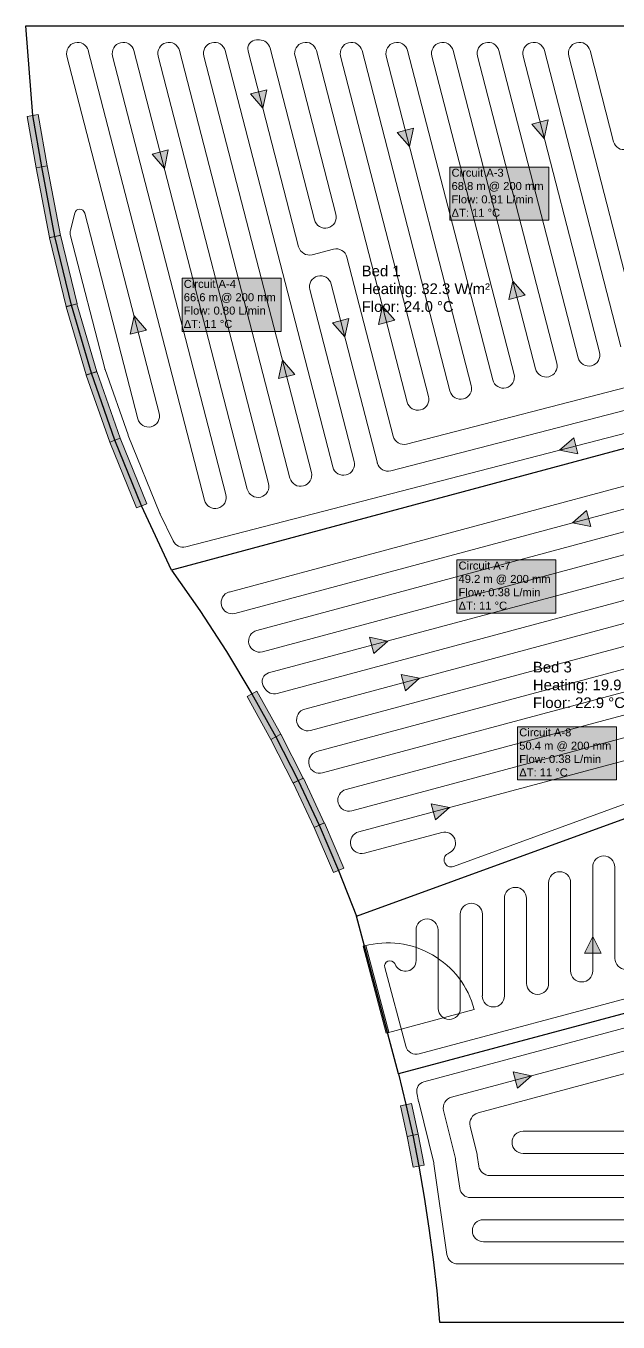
# Model space of a CAD drawing. Header units: inches. Extents: x 829 to 1577, y -3239 to 778.
# Drawn here: x 828.8 to 1040, y 295.3 to 757.1 of the extents above; entities that cross this region are included whole.
import ezdxf

# ---------------------------------------------------------------- set-up
doc = ezdxf.new("R2010")
doc.units = ezdxf.units.IN
doc.header["$MEASUREMENT"] = 0
for name, color, linetype in [('BUILDING_WALLOPENINGS', 7, 'Continuous'), ('BUILDING_WALLS', 7, 'Continuous'), ('GENERAL_TABLES', 7, 'Continuous'), ('RADIANT_CIRCUITS', 7, 'Continuous')]:
    doc.layers.add(name, color=color, linetype=linetype)
doc.styles.add('Arial0', font='', dxfattribs={"height": 4})
doc.styles.get('Arial0').set_extended_font_data('Arial')

msp = doc.modelspace()

# ---------------------------------------------------------------- hatches: boundary and pattern name
at = {"layer": 'BUILDING_WALLOPENINGS', "lineweight": 0, "true_color": 0xffffff, "transparency": 33554560}
h = msp.add_hatch(color=7, dxfattribs=at)
h.dxf.hatch_style = 1
h.paths.add_polyline_path([(836.42, 707.26), (832.48, 706.57), (829.25, 724.87), (833.19, 725.56)], flags=16)
h = msp.add_hatch(color=7, dxfattribs=at)
h.dxf.hatch_style = 1
h.paths.add_polyline_path([(841.11, 682.47), (837.18, 681.73), (832.49, 706.54), (836.42, 707.29)], flags=16)
h = msp.add_hatch(color=7, dxfattribs=at)
h.dxf.hatch_style = 1
h.paths.add_polyline_path([(847.02, 658.03), (843.13, 657.09), (837.2, 681.63), (841.09, 682.57)], flags=16)
h = msp.add_hatch(color=7, dxfattribs=at)
h.dxf.hatch_style = 1
h.paths.add_polyline_path([(854.13, 633.9), (850.3, 632.77), (843.16, 656.99), (846.99, 658.12)], flags=16)
h = msp.add_hatch(color=7, dxfattribs=at)
h.dxf.hatch_style = 1
h.paths.add_polyline_path([(862.44, 610.16), (858.67, 608.84), (850.33, 632.67), (854.1, 633.99)], flags=16)
h = msp.add_hatch(color=7, dxfattribs=at)
h.dxf.hatch_style = 1
h.paths.add_polyline_path([(871.92, 586.86), (868.21, 585.35), (858.7, 608.74), (862.41, 610.25)], flags=16)
h = msp.add_hatch(color=7, dxfattribs=at)
h.dxf.hatch_style = 1
h.paths.add_polyline_path([(907.65, 518.16), (911.14, 520.1), (919.67, 504.78), (916.17, 502.84)], flags=16)
h = msp.add_hatch(color=7, dxfattribs=at)
h.dxf.hatch_style = 1
h.paths.add_polyline_path([(916.14, 502.9), (919.7, 504.72), (927.7, 489.12), (924.14, 487.3)], flags=16)
h = msp.add_hatch(color=7, dxfattribs=at)
h.dxf.hatch_style = 1
h.paths.add_polyline_path([(924.11, 487.36), (927.73, 489.06), (935.19, 473.19), (931.57, 471.49)], flags=16)
h = msp.add_hatch(color=7, dxfattribs=at)
h.dxf.hatch_style = 1
h.paths.add_polyline_path([(931.55, 471.55), (935.22, 473.13), (942.14, 457.02), (938.46, 455.44)], flags=16)
at = {"layer": 'BUILDING_WALLOPENINGS', "lineweight": 0, "true_color": 0xffffff}
h = msp.add_hatch(color=7, dxfattribs=at)
h.dxf.hatch_style = 1
h.paths.add_polyline_path([(958.26, 398.53), (957.29, 398.27), (949.01, 429.18), (949.97, 429.44)], flags=16)
h = msp.add_hatch(color=7, dxfattribs=at)
h.dxf.hatch_style = 1
h.paths.add_polyline_path([(958.26, 398.53), (957.29, 398.27), (949.01, 429.18), (949.97, 429.44)], flags=16)
h = msp.add_hatch(color=7, dxfattribs=at)
h.dxf.hatch_style = 1
h.paths.add_polyline_path([(958.26, 398.53), (957.29, 398.27), (949.01, 429.18), (949.97, 429.44)], flags=16)
at = {"layer": 'BUILDING_WALLOPENINGS', "lineweight": 0, "true_color": 0xffffff, "transparency": 33554560}
h = msp.add_hatch(color=7, dxfattribs=at)
h.dxf.hatch_style = 1
h.paths.add_polyline_path([(962.38, 372.35), (966.28, 373.2), (968.67, 362.25), (964.77, 361.4)], flags=16)
h = msp.add_hatch(color=7, dxfattribs=at)
h.dxf.hatch_style = 1
h.paths.add_polyline_path([(964.76, 361.44), (968.68, 362.21), (970.85, 351.21), (966.92, 350.44)], flags=16)
at = {"layer": 'GENERAL_TABLES', "lineweight": 0, "true_color": 0xeee8aa}
h = msp.add_hatch(color=41, dxfattribs=at)
h.dxf.hatch_style = 1
h.paths.add_polyline_path([(980.01, 687.89), (1015.28, 687.89), (1015.28, 706.79), (980.01, 706.79)], flags=16)
h = msp.add_hatch(color=41, dxfattribs=at)
h.dxf.hatch_style = 1
h.paths.add_polyline_path([(884.52, 648.27), (919.8, 648.27), (919.8, 667.17), (884.52, 667.17)], flags=16)
h = msp.add_hatch(color=41, dxfattribs=at)
h.dxf.hatch_style = 1
h.paths.add_polyline_path([(982.51, 547.91), (1017.78, 547.91), (1017.78, 566.81), (982.51, 566.81)], flags=16)
h = msp.add_hatch(color=41, dxfattribs=at)
h.dxf.hatch_style = 1
h.paths.add_polyline_path([(1004.15, 488.5), (1039.43, 488.5), (1039.43, 507.4), (1004.15, 507.4)], flags=16)
at = {"layer": 'RADIANT_CIRCUITS', "lineweight": 0, "true_color": 0x008000}
h = msp.add_hatch(color=96, dxfattribs=at)
h.dxf.hatch_style = 1
h.paths.add_polyline_path([(908.87, 732.86), (914.68, 734.37), (913.28, 727.81)], flags=16)
h = msp.add_hatch(color=96, dxfattribs=at)
h.dxf.hatch_style = 1
h.paths.add_polyline_path([(961.22, 719.13), (967.03, 720.63), (965.63, 714.07)], flags=16)
h = msp.add_hatch(color=96, dxfattribs=at)
h.dxf.hatch_style = 1
h.paths.add_polyline_path([(1009.26, 722.09), (1015.07, 723.59), (1013.66, 717.03)], flags=16)
at = {"layer": 'RADIANT_CIRCUITS', "lineweight": 0, "true_color": 0x0000ff}
h = msp.add_hatch(color=5, dxfattribs=at)
h.dxf.hatch_style = 1
h.paths.add_polyline_path([(873.76, 711.38), (879.57, 712.88), (878.17, 706.32)], flags=16)
at = {"layer": 'RADIANT_CIRCUITS', "lineweight": 0, "true_color": 0x008000}
h = msp.add_hatch(color=96, dxfattribs=at)
h.dxf.hatch_style = 1
h.paths.add_polyline_path([(1006.83, 661.11), (1001.02, 659.61), (1002.42, 666.17)], flags=16)
h = msp.add_hatch(color=96, dxfattribs=at)
h.dxf.hatch_style = 1
h.paths.add_polyline_path([(960.33, 652.23), (954.52, 650.73), (955.92, 657.29)], flags=16)
at = {"layer": 'RADIANT_CIRCUITS', "lineweight": 0, "true_color": 0x0000ff}
h = msp.add_hatch(color=5, dxfattribs=at)
h.dxf.hatch_style = 1
h.paths.add_polyline_path([(871.77, 648.74), (865.96, 647.23), (867.36, 653.79)], flags=16)
h = msp.add_hatch(color=5, dxfattribs=at)
h.dxf.hatch_style = 1
h.paths.add_polyline_path([(938.09, 651.34), (943.9, 652.84), (942.5, 646.28)], flags=16)
h = msp.add_hatch(color=5, dxfattribs=at)
h.dxf.hatch_style = 1
h.paths.add_polyline_path([(924.66, 632.91), (918.85, 631.41), (920.25, 637.97)], flags=16)
h = msp.add_hatch(color=5, dxfattribs=at)
h.dxf.hatch_style = 1
h.paths.add_polyline_path([(1024.16, 610.38), (1025.66, 604.57), (1019.1, 605.97)], flags=16)
at = {"layer": 'RADIANT_CIRCUITS', "lineweight": 0, "true_color": 0x008000}
h = msp.add_hatch(color=96, dxfattribs=at)
h.dxf.hatch_style = 1
h.paths.add_polyline_path([(1028.71, 584.49), (1030.26, 578.7), (1023.69, 580.04)], flags=16)
h = msp.add_hatch(color=96, dxfattribs=at)
h.dxf.hatch_style = 1
h.paths.add_polyline_path([(952.82, 533.49), (951.27, 539.29), (957.84, 537.94)], flags=16)
at = {"layer": 'RADIANT_CIRCUITS', "lineweight": 0, "true_color": 0x0000ff}
h = msp.add_hatch(color=5, dxfattribs=at)
h.dxf.hatch_style = 1
h.paths.add_polyline_path([(964.15, 520.22), (962.6, 526.02), (969.17, 524.67)], flags=16)
h = msp.add_hatch(color=5, dxfattribs=at)
h.dxf.hatch_style = 1
h.paths.add_polyline_path([(974.84, 474.18), (973.28, 479.97), (979.86, 478.63)], flags=16)
at = {"layer": 'RADIANT_CIRCUITS', "lineweight": 0, "true_color": 0x008000}
h = msp.add_hatch(color=96, dxfattribs=at)
h.dxf.hatch_style = 1
h.paths.add_polyline_path([(1033.94, 426.67), (1027.94, 426.67), (1030.94, 432.67)], flags=16)
at = {"layer": 'RADIANT_CIRCUITS', "lineweight": 0, "true_color": 0xff0000}
h = msp.add_hatch(color=1, dxfattribs=at)
h.dxf.hatch_style = 1
h.paths.add_polyline_path([(1004.09, 378.6), (1002.54, 384.4), (1009.11, 383.05)], flags=16)

# ---------------------------------------------------------------- linework, layer by layer
at = {"layer": 'BUILDING_WALLOPENINGS', "color": 0, "lineweight": 0}
for p, q in [((834.45, 706.91), (831.22, 725.21)), ((839.15, 682.1), (834.45, 706.91)), ((845.07, 657.56), (839.15, 682.1)), ((852.22, 633.33), (845.07, 657.56)), ((860.55, 609.5), (852.22, 633.33)), ((870.07, 586.11), (860.55, 609.5)), ((909.39, 519.13), (917.92, 503.81)), ((917.92, 503.81), (925.92, 488.21)), ((925.92, 488.21), (933.38, 472.34)), ((933.38, 472.34), (940.3, 456.23)), ((964.33, 372.78), (966.72, 361.83)), ((966.72, 361.83), (968.89, 350.83))]:
    msp.add_line(p, q, dxfattribs=at)
at = {"layer": 'BUILDING_WALLOPENINGS', "color": 253, "lineweight": 0, "true_color": 0xa9a9a9}
msp.add_line((957.77, 398.4), (988.68, 406.68), dxfattribs=at)
at = {"layer": 'BUILDING_WALLOPENINGS', "color": 0, "lineweight": 0}
for points in [[(836.42, 707.26, 0), (832.48, 706.57, 0), (829.25, 724.87, 0), (833.19, 725.56, 0)], [(841.11, 682.47, 0), (837.18, 681.73, 0), (832.49, 706.54, 0), (836.42, 707.29, 0)], [(847.02, 658.03, 0), (843.13, 657.09, 0), (837.2, 681.63, 0), (841.09, 682.57, 0)], [(854.13, 633.9, 0), (850.3, 632.77, 0), (843.16, 656.99, 0), (846.99, 658.12, 0)], [(862.44, 610.16, 0), (858.67, 608.84, 0), (850.33, 632.67, 0), (854.1, 633.99, 0)], [(871.92, 586.86, 0), (868.21, 585.35, 0), (858.7, 608.74, 0), (862.41, 610.25, 0)], [(907.65, 518.16, 0), (911.14, 520.1, 0), (919.67, 504.78, 0), (916.17, 502.84, 0)], [(916.14, 502.9, 0), (919.7, 504.72, 0), (927.7, 489.12, 0), (924.14, 487.3, 0)], [(924.11, 487.36, 0), (927.73, 489.06, 0), (935.19, 473.19, 0), (931.57, 471.49, 0)], [(931.55, 471.55, 0), (935.22, 473.13, 0), (942.14, 457.02, 0), (938.46, 455.44, 0)], [(962.38, 372.35, 0), (966.28, 373.2, 0), (968.67, 362.25, 0), (964.77, 361.4, 0)], [(964.76, 361.44, 0), (968.68, 362.21, 0), (970.85, 351.21, 0), (966.92, 350.44, 0)]]:
    msp.add_polyline3d(points, close=True, dxfattribs=at)
at = {"layer": 'BUILDING_WALLOPENINGS', "color": 253, "lineweight": 0, "true_color": 0xa9a9a9}
msp.add_polyline3d([(958.26, 398.53, 0), (957.29, 398.27, 0), (949.01, 429.18, 0), (949.97, 429.44, 0)], close=True, dxfattribs=at)
msp.add_polyline3d([(958.26, 398.53, 0), (957.29, 398.27, 0), (949.01, 429.18, 0), (949.97, 429.44, 0)], close=True, dxfattribs=at)
msp.add_polyline3d([(958.26, 398.53, 0), (957.29, 398.27, 0), (949.01, 429.18, 0), (949.97, 429.44, 0)], close=True, dxfattribs=at)
msp.add_arc((957.77, 398.4), 32, 15, 105, dxfattribs=at)
at = {"layer": 'BUILDING_WALLS', "color": 5, "lineweight": 25, "true_color": 0x0000ff}
for p, q in [((828.79, 757.09), (1047.59, 757.09)), ((831.22, 725.21), (828.79, 757.09)), ((834.45, 706.91), (831.22, 725.21)), ((839.15, 682.1), (834.45, 706.91)), ((845.07, 657.56), (839.15, 682.1)), ((852.22, 633.33), (845.07, 657.56)), ((860.55, 609.5), (852.22, 633.33)), ((870.07, 586.11), (860.55, 609.5)), ((880.73, 563.22), (870.07, 586.11)), ((880.73, 563.22), (890.79, 548.85)), ((890.79, 548.85), (900.34, 534.15)), ((900.34, 534.15), (909.39, 519.13)), ((909.39, 519.13), (917.92, 503.81)), ((917.92, 503.81), (925.92, 488.21)), ((925.92, 488.21), (933.38, 472.34)), ((933.38, 472.34), (940.3, 456.23)), ((940.3, 456.23), (946.66, 439.89)), ((961.72, 383.68), (946.66, 439.89)), ((961.72, 383.68), (964.33, 372.78)), ((964.33, 372.78), (966.72, 361.83)), ((966.72, 361.83), (968.89, 350.83)), ((968.89, 350.83), (970.83, 339.78)), ((970.83, 339.78), (972.54, 328.7)), ((972.54, 328.7), (974.03, 317.59)), ((974.03, 317.59), (975.29, 306.45)), ((975.29, 306.45), (976.33, 295.29)), ((976.33, 295.29), (1197.59, 295.29))]:
    msp.add_line(p, q, dxfattribs=at)
at = {"layer": 'BUILDING_WALLS', "color": 98, "lineweight": 25, "true_color": 0x006400}
for p, q in [((1076.92, 615.78), (880.73, 563.22)), ((946.66, 439.89), (1138.22, 509.61)), ((1171.48, 439.89), (961.72, 383.68))]:
    msp.add_line(p, q, dxfattribs=at)
at = {"layer": 'GENERAL_TABLES', "color": 0, "lineweight": 0}
for p, q in [((1015.28, 706.79), (980.01, 706.79)), ((980.01, 706.79), (980.01, 687.89)), ((1015.28, 687.89), (1015.28, 706.79)), ((980.01, 687.89), (1015.28, 687.89)), ((919.8, 667.17), (884.52, 667.17)), ((884.52, 667.17), (884.52, 648.27)), ((919.8, 648.27), (919.8, 667.17)), ((884.52, 648.27), (919.8, 648.27)), ((1017.78, 566.81), (982.51, 566.81)), ((982.51, 566.81), (982.51, 547.91)), ((1017.78, 547.91), (1017.78, 566.81)), ((982.51, 547.91), (1017.78, 547.91)), ((1039.43, 507.4), (1004.15, 507.4)), ((1004.15, 507.4), (1004.15, 488.5)), ((1039.43, 488.5), (1039.43, 507.4)), ((1004.15, 488.5), (1039.43, 488.5))]:
    msp.add_line(p, q, dxfattribs=at)
at = {"layer": 'GENERAL_TABLES', "color": 41, "lineweight": 0, "true_color": 0xeee8aa}
for points in [[(980.01, 687.89, 0), (1015.28, 687.89, 0), (1015.28, 706.79, 0), (980.01, 706.79, 0)], [(884.52, 648.27, 0), (919.8, 648.27, 0), (919.8, 667.17, 0), (884.52, 667.17, 0)], [(982.51, 547.91, 0), (1017.78, 547.91, 0), (1017.78, 566.81, 0), (982.51, 566.81, 0)], [(1004.15, 488.5, 0), (1039.43, 488.5, 0), (1039.43, 507.4, 0), (1004.15, 507.4, 0)]]:
    msp.add_polyline3d(points, close=True, dxfattribs=at)
at = {"layer": 'RADIANT_CIRCUITS', "color": 5, "lineweight": 0, "true_color": 0x0000ff}
for p, q in [((851.05, 748.27), (892.48, 588.13)), ((867.32, 748.27), (907.72, 592.07)), ((883.59, 748.27), (922.97, 596.01)), ((899.85, 748.27), (938.22, 599.96)), ((876.34, 619.08), (843.43, 746.3)), ((900.1, 590.1), (859.7, 746.3)), ((915.35, 594.04), (875.96, 746.3)), ((930.59, 597.99), (892.23, 746.3)), ((844.69, 684.27), (846.19, 690.41)), ((849.75, 690.43), (868.71, 617.11)), ((856.95, 634.98), (844.7, 682.35)), ((937.63, 665.12), (954.12, 601.36)), ((945.84, 601.93), (930, 663.15)), ((865.2, 611.36), (857.05, 634.66)), ((958.92, 598.54), (1058.45, 624.28)), ((1067.4, 618.47), (885.82, 571.5)), ((876.57, 583.38), (865.27, 611.17)), ((881.28, 573.6), (876.67, 583.16)), ((928.25, 513.71), (1080.36, 554.47)), ((1075.36, 544.98), (930.28, 506.1)), ((932.55, 498.56), (1077.4, 537.37)), ((1079.72, 529.84), (934.58, 490.95)), ((942.96, 485.04), (1081.75, 522.23)), ((1063.4, 509.16), (945, 477.44)), ((947.46, 469.95), (1065.44, 501.56)), ((1077.27, 492.67), (981.28, 457.59)), ((977.09, 469.73), (949.5, 462.34)), ((979.22, 462.14), (979.97, 462.56))]:
    msp.add_line(p, q, dxfattribs=at)
at = {"layer": 'RADIANT_CIRCUITS', "color": 96, "lineweight": 0, "true_color": 0x008000}
for p, q in [((908.02, 748.15), (926.06, 678.4)), ((912.08, 752.09), (911.07, 752.09)), ((931.71, 687.99), (915.9, 749.13)), ((964.77, 623.09), (932.38, 748.27)), ((980.01, 627.04), (948.65, 748.27)), ((995.26, 630.98), (964.92, 748.27)), ((1010.5, 634.92), (981.18, 748.27)), ((1025.75, 638.87), (997.45, 748.27)), ((1041, 642.81), (1013.72, 748.27)), ((1038.38, 715.8), (1029.98, 748.27)), ((924.76, 746.3), (939.33, 689.96)), ((941.03, 746.3), (972.39, 625.06)), ((957.29, 746.3), (987.63, 629.01)), ((973.56, 746.3), (1002.88, 632.95)), ((989.83, 746.3), (1018.13, 636.89)), ((1006.09, 746.3), (1033.37, 640.84)), ((1022.36, 746.3), (1048.62, 644.78)), ((930.86, 675.57), (938.48, 677.54)), ((943.28, 674.72), (959.77, 610.96)), ((964.57, 608.13), (1050.76, 630.43)), ((901.32, 555.4), (1073.79, 601.62)), ((1067.66, 591.82), (903.35, 547.8)), ((911.12, 541.73), (1069.7, 584.22)), ((1071.74, 576.61), (913.16, 534.12)), ((915.34, 526.55), (1073.78, 569.01)), ((1084.07, 563.61), (918.41, 519.22)), ((913.98, 521.05), (913.45, 521.97)), ((1030.94, 420.41), (1030.94, 457.42)), ((1038.81, 457.42), (1038.81, 424.88)), ((1015.19, 415.95), (1015.19, 451.81)), ((1023.06, 451.81), (1023.06, 420.41)), ((999.44, 411.49), (999.44, 446.21)), ((1007.31, 446.21), (1007.31, 415.95)), ((983.69, 407.03), (983.69, 440.6)), ((991.57, 440.6), (991.57, 411.49)), ((967.94, 424.1), (967.94, 434.99)), ((975.82, 434.99), (975.82, 407.03)), ((964.23, 393.61), (956.74, 421.58)), ((960.3, 423.02), (960.74, 422.23)), ((1066.14, 416.84), (969.06, 390.82)), ((1089.06, 396.32), (990.03, 369.79)), ((987.23, 365.05), (989.69, 355.04)), ((1006.09, 363.25), (1178.61, 363.25)), ((989.77, 354.66), (990.31, 350.88)), ((1135.81, 355.37), (1006.09, 355.37)), ((994.21, 347.5), (1135.81, 347.5))]:
    msp.add_line(p, q, dxfattribs=at)
at = {"layer": 'RADIANT_CIRCUITS', "color": 1, "lineweight": 0, "true_color": 0xff0000}
for p, q in [((1079.74, 410.13), (970.7, 380.91)), ((980.55, 375.4), (1083.22, 402.91)), ((968.23, 376.94), (968.84, 373.88)), ((968.88, 373.71), (974.22, 352.03)), ((981.95, 353.53), (977.74, 370.65)), ((974.29, 351.65), (978.94, 319.38)), ((983.49, 343), (982.03, 353.15)), ((1143.68, 339.63), (987.39, 339.63)), ((991.94, 331.75), (1183.37, 331.75)), ((1183.37, 323.88), (991.94, 323.88)), ((982.83, 316), (1183.37, 316))]:
    msp.add_line(p, q, dxfattribs=at)
at = {"layer": 'RADIANT_CIRCUITS', "color": 96, "lineweight": 0, "true_color": 0x008000}
for points in [[(908.87, 732.86, 0), (914.68, 734.37, 0), (913.28, 727.81, 0)], [(961.22, 719.13, 0), (967.03, 720.63, 0), (965.63, 714.07, 0)], [(1009.26, 722.09, 0), (1015.07, 723.59, 0), (1013.66, 717.03, 0)], [(1006.83, 661.11, 0), (1001.02, 659.61, 0), (1002.42, 666.17, 0)], [(960.33, 652.23, 0), (954.52, 650.73, 0), (955.92, 657.29, 0)], [(1028.71, 584.49, 0), (1030.26, 578.7, 0), (1023.69, 580.04, 0)], [(952.82, 533.49, 0), (951.27, 539.29, 0), (957.84, 537.94, 0)], [(1033.94, 426.67, 0), (1027.94, 426.67, 0), (1030.94, 432.67, 0)]]:
    msp.add_polyline3d(points, close=True, dxfattribs=at)
at = {"layer": 'RADIANT_CIRCUITS', "color": 5, "lineweight": 0, "true_color": 0x0000ff}
for points in [[(873.76, 711.38, 0), (879.57, 712.88, 0), (878.17, 706.32, 0)], [(871.77, 648.74, 0), (865.96, 647.23, 0), (867.36, 653.79, 0)], [(938.09, 651.34, 0), (943.9, 652.84, 0), (942.5, 646.28, 0)], [(924.66, 632.91, 0), (918.85, 631.41, 0), (920.25, 637.97, 0)], [(1024.16, 610.38, 0), (1025.66, 604.57, 0), (1019.1, 605.97, 0)], [(964.15, 520.22, 0), (962.6, 526.02, 0), (969.17, 524.67, 0)], [(974.84, 474.18, 0), (973.28, 479.97, 0), (979.86, 478.63, 0)]]:
    msp.add_polyline3d(points, close=True, dxfattribs=at)
at = {"layer": 'RADIANT_CIRCUITS', "color": 1, "lineweight": 0, "true_color": 0xff0000}
msp.add_polyline3d([(1004.09, 378.6, 0), (1002.54, 384.4, 0), (1009.11, 383.05, 0)], close=True, dxfattribs=at)
at = {"layer": 'RADIANT_CIRCUITS', "color": 5, "lineweight": 0, "true_color": 0x0000ff}
for centre, radius, start, end in [((847.24, 747.29), 3.94, 104.503, 194.503), ((847.24, 747.29), 3.94, 14.503, 104.503), ((863.51, 747.29), 3.94, 104.503, 194.503), ((863.51, 747.29), 3.94, 14.503, 104.503), ((879.77, 747.29), 3.94, 104.503, 194.503), ((879.77, 747.29), 3.94, 14.503, 104.503), ((896.04, 747.29), 3.94, 104.503, 194.503), ((896.04, 747.29), 3.94, 14.503, 104.503), ((847.97, 689.97), 1.84, 14.503, 166.262), ((848.51, 683.34), 3.94, 166.262, 194.503), ((933.82, 664.14), 3.94, 104.503, 194.503), ((933.82, 664.14), 3.94, 14.503, 104.503), ((860.76, 635.96), 3.94, 194.503, 199.279), ((872.53, 618.1), 3.94, 284.5027, 14.503), ((872.53, 618.1), 3.94, 194.503, 284.5027), ((868.92, 612.66), 3.94, 199.279, 202.131), ((942.03, 600.94), 3.94, 284.5027, 14.503), ((957.93, 602.35), 3.94, 194.503, 284.5027), ((926.78, 597), 3.94, 194.503, 284.5027), ((926.78, 597), 3.94, 284.5027, 14.503), ((942.03, 600.94), 3.94, 194.503, 284.5027), ((911.54, 593.06), 3.94, 194.503, 284.5027), ((911.54, 593.06), 3.94, 284.5027, 14.503), ((896.29, 589.11), 3.94, 194.503, 284.5027), ((896.29, 589.11), 3.94, 284.5027, 14.503), ((880.22, 584.87), 3.94, 202.131, 205.753), ((884.83, 575.31), 3.94, 205.753, 284.5027), ((929.26, 509.9), 3.94, 105, 195), ((929.26, 509.9), 3.94, 195, 285), ((933.57, 494.75), 3.94, 105, 195), ((933.57, 494.75), 3.94, 195, 285), ((943.98, 481.24), 3.94, 105, 195), ((943.98, 481.24), 3.94, 195, 285), ((948.48, 466.14), 3.94, 105, 195), ((978.1, 465.97), 3.89, 298.6659, 105), ((948.48, 466.14), 3.94, 195, 285), ((980.42, 459.95), 2.51, 118.666, 290.0727)]:
    msp.add_arc(centre, radius, start, end, dxfattribs=at)
at = {"layer": 'RADIANT_CIRCUITS', "color": 96, "lineweight": 0, "true_color": 0x008000}
for centre, radius, start, end in [((911.07, 748.94), 3.15, 90, 194.503), ((912.08, 748.15), 3.94, 14.503, 90), ((928.57, 747.29), 3.94, 104.503, 194.503), ((928.57, 747.29), 3.94, 14.503, 104.503), ((944.84, 747.29), 3.94, 104.503, 194.503), ((944.84, 747.29), 3.94, 14.503, 104.503), ((961.11, 747.29), 3.94, 104.503, 194.503), ((961.11, 747.29), 3.94, 14.503, 104.503), ((977.37, 747.29), 3.94, 104.503, 194.503), ((977.37, 747.29), 3.94, 14.503, 104.503), ((993.64, 747.29), 3.94, 104.503, 194.503), ((993.64, 747.29), 3.94, 14.503, 104.503), ((1009.9, 747.29), 3.94, 104.503, 194.503), ((1009.9, 747.29), 3.94, 14.503, 104.503), ((1026.17, 747.29), 3.94, 104.503, 194.503), ((1026.17, 747.29), 3.94, 14.503, 104.503), ((1041.97, 716.72), 3.7, 194.503, 284.5027), ((935.52, 688.98), 3.94, 284.5027, 14.503), ((935.52, 688.98), 3.94, 194.503, 284.5027), ((929.87, 679.38), 3.94, 194.503, 284.5027), ((939.47, 673.73), 3.94, 14.503, 104.503), ((1029.56, 639.85), 3.94, 194.503, 284.5027), ((1029.56, 639.85), 3.94, 284.5027, 14.503), ((999.07, 631.97), 3.94, 284.5027, 14.503), ((1014.32, 635.91), 3.94, 194.503, 284.5027), ((1014.32, 635.91), 3.94, 284.5027, 14.503), ((983.82, 628.02), 3.94, 284.5027, 14.503), ((999.07, 631.97), 3.94, 194.503, 284.5027), ((968.58, 624.08), 3.94, 284.5027, 14.503), ((983.82, 628.02), 3.94, 194.503, 284.5027), ((968.58, 624.08), 3.94, 194.503, 284.5027), ((963.58, 611.94), 3.94, 194.503, 284.5027), ((902.33, 551.6), 3.94, 105, 195), ((902.33, 551.6), 3.94, 195, 285), ((912.14, 537.92), 3.94, 105, 195), ((912.14, 537.92), 3.94, 195, 285), ((916.14, 523.54), 3.12, 105, 210.19), ((917.39, 523.03), 3.94, 210.19, 285), ((1034.87, 457.42), 3.94, 90, 180), ((1034.87, 457.42), 3.94, 0, 90), ((1019.12, 451.81), 3.94, 90, 180), ((1019.12, 451.81), 3.94, 0, 90), ((1003.38, 446.21), 3.94, 90, 180), ((1003.38, 446.21), 3.94, 0, 90), ((987.63, 440.6), 3.94, 90, 180), ((987.63, 440.6), 3.94, 0, 90), ((971.88, 434.99), 3.94, 90, 180), ((971.88, 434.99), 3.94, 0, 90), ((1042.75, 424.88), 3.94, 180, 270), ((958.61, 422.08), 1.94, 29.038, 195), ((964.1, 424.1), 3.84, 209.038, 0), ((1027, 420.41), 3.94, 180, 270), ((1027, 420.41), 3.94, 270, 0), ((1011.25, 415.95), 3.94, 180, 270), ((1011.25, 415.95), 3.94, 270, 0), ((995.5, 411.49), 3.94, 180, 270), ((995.5, 411.49), 3.94, 270, 0), ((979.75, 407.03), 3.94, 180, 270), ((979.75, 407.03), 3.94, 270, 0), ((968.04, 394.63), 3.94, 195, 285), ((991.05, 365.99), 3.94, 105, 193.821), ((1006.09, 359.31), 3.94, 90, 180), ((1006.09, 359.31), 3.94, 180, 270), ((985.87, 354.1), 3.94, 8.196, 13.821), ((994.21, 351.44), 3.94, 188.196, 270)]:
    msp.add_arc(centre, radius, start, end, dxfattribs=at)
at = {"layer": 'RADIANT_CIRCUITS', "color": 1, "lineweight": 0, "true_color": 0xff0000}
for centre, radius, start, end in [((971.59, 377.61), 3.42, 105, 191.265), ((981.56, 371.6), 3.94, 105, 193.821), ((972.7, 374.65), 3.94, 191.265, 193.821), ((970.39, 351.08), 3.94, 8.196, 13.821), ((978.13, 352.59), 3.94, 8.196, 13.821), ((987.39, 343.56), 3.94, 188.196, 270), ((991.94, 327.82), 3.94, 90, 180), ((991.94, 327.82), 3.94, 180, 270), ((982.83, 319.94), 3.94, 188.196, 270)]:
    msp.add_arc(centre, radius, start, end, dxfattribs=at)

# ---------------------------------------------------------------- texts
at = {"layer": 'GENERAL_TABLES', "color": 0, "lineweight": 0, "attachment_point": 1, "style": 'Arial0'}
for s, insert, char_height in [('Circuit A-3\\P68.8 m @ 200 mm\\PFlow: 0.81 L/min\\PΔT: 11 °C\\P', (980.58, 706.22), 2.8516), ('Bed 1\\PHeating: 32.3 W/m²\\PFloor: 24.0 °C\\P', (948.54, 671.69), 3.8021), ('Circuit A-4\\P66.6 m @ 200 mm\\PFlow: 0.80 L/min\\PΔT: 11 °C\\P', (885.09, 666.6), 2.8516), ('Circuit A-7\\P49.2 m @ 200 mm\\PFlow: 0.38 L/min\\PΔT: 11 °C\\P', (983.08, 566.24), 2.8516), ('Bed 3\\PHeating: 19.9 W/m²\\PFloor: 22.9 °C\\P', (1009.6, 530.54), 3.8021), ('Circuit A-8\\P50.4 m @ 200 mm\\PFlow: 0.38 L/min\\PΔT: 11 °C\\P', (1004.72, 506.83), 2.8516)]:
    msp.add_mtext(s, dxfattribs=dict(at, insert=insert, char_height=char_height))

doc.saveas('drawing.dxf')
